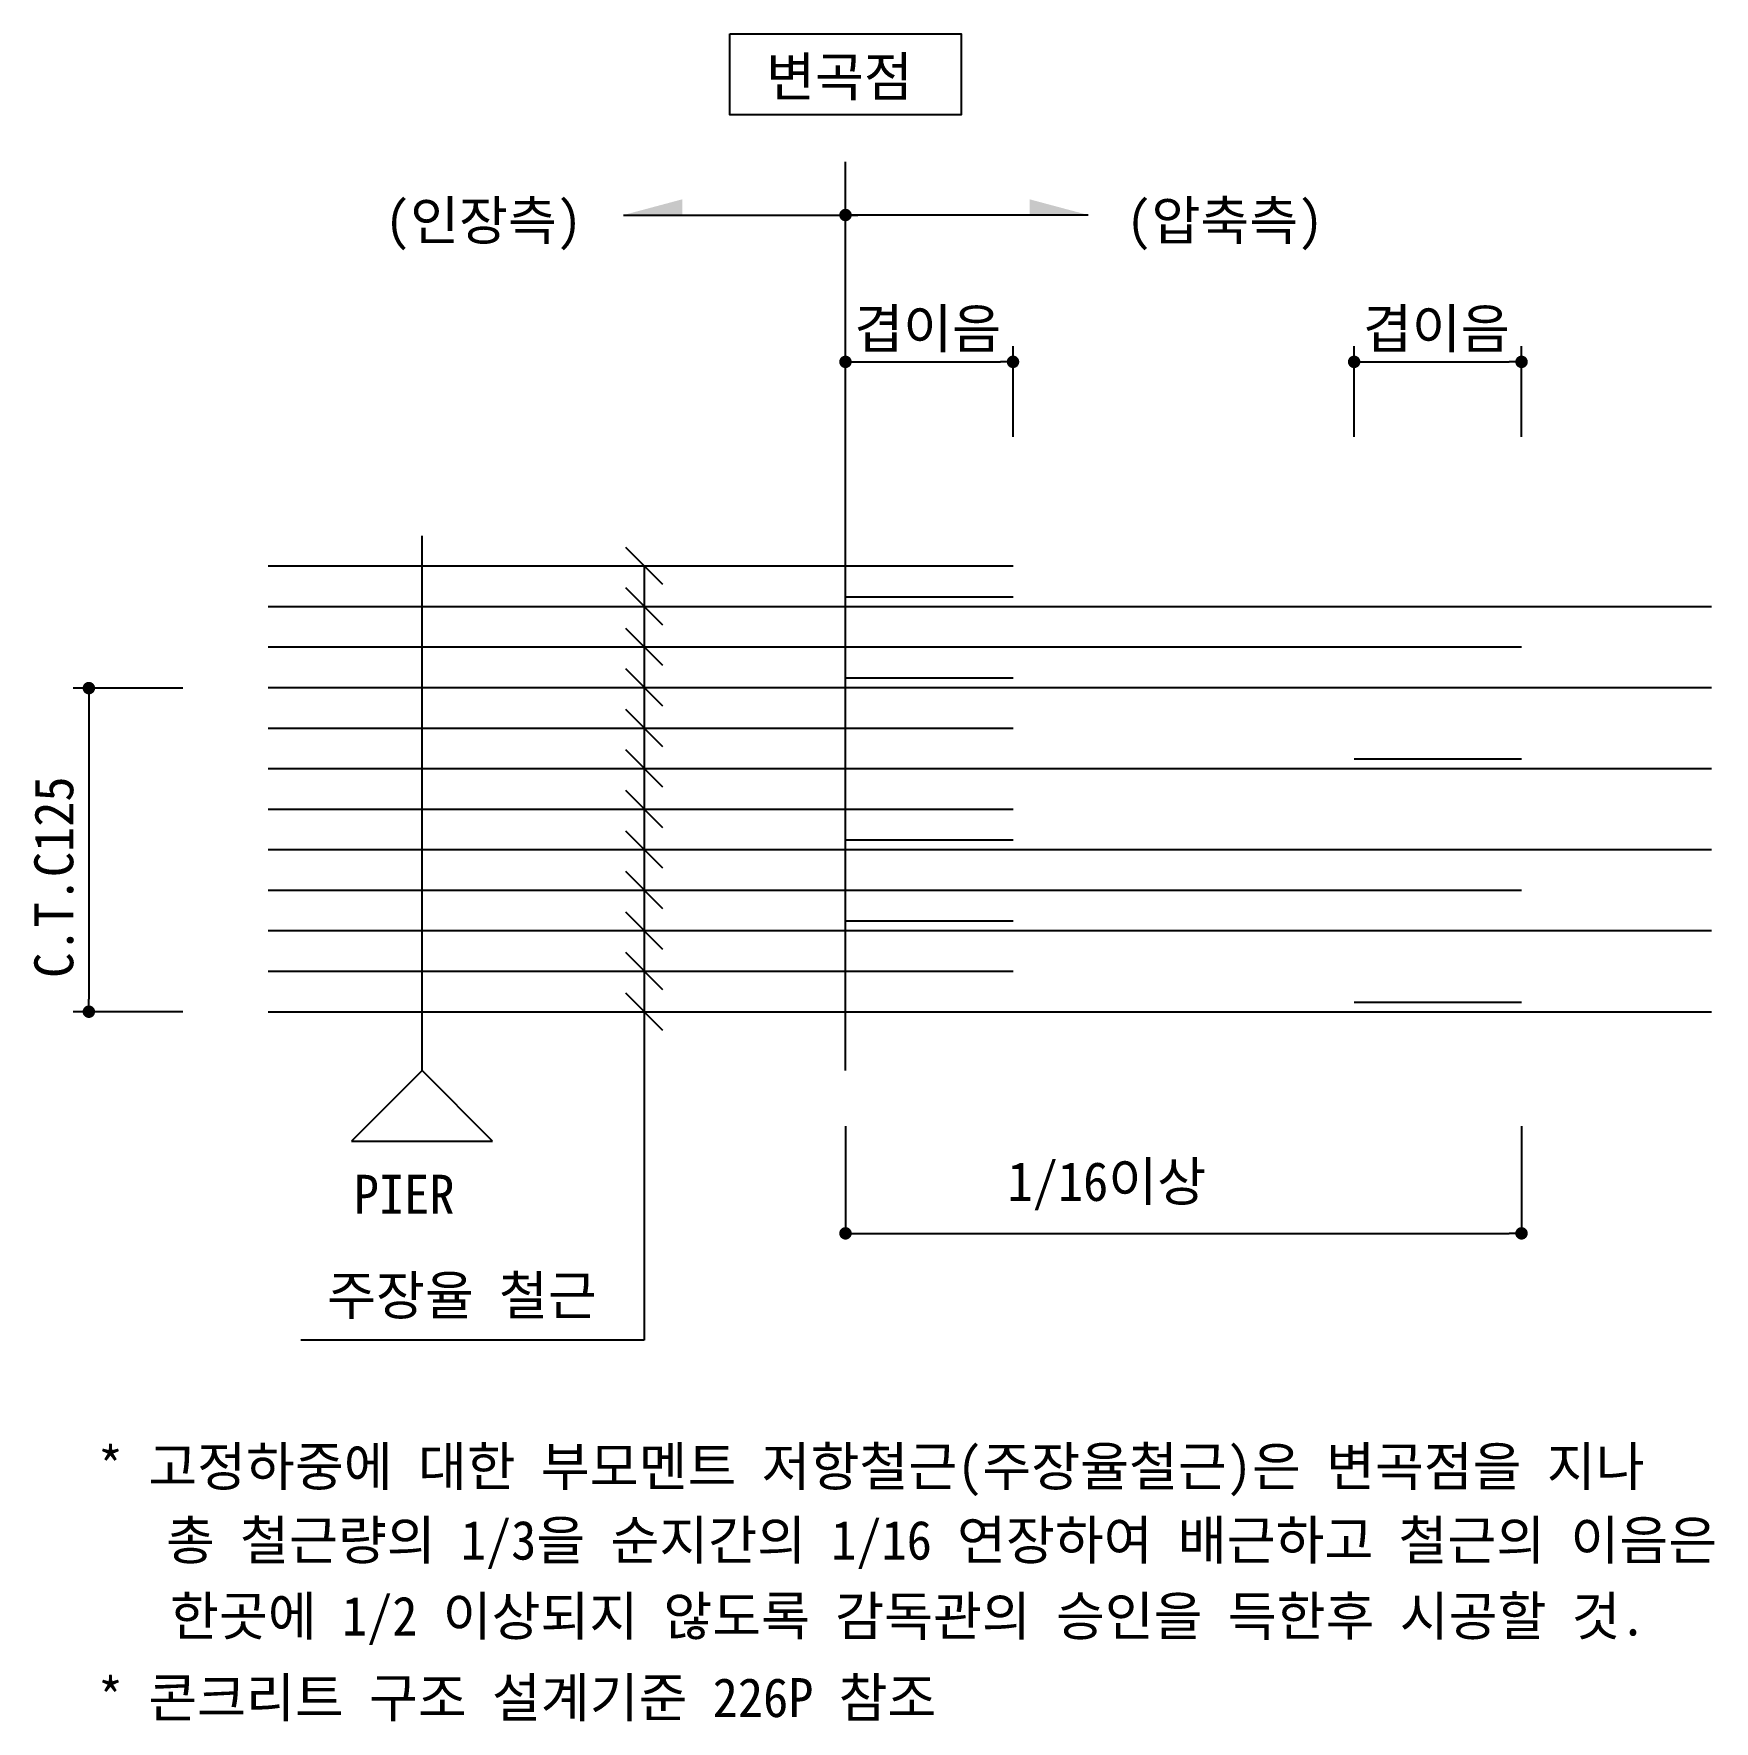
# Model space of a CAD drawing. Header units: millimetres. Extents: x 45 to 10829, y 89 to 10915.
import ezdxf

# ---------------------------------------------------------------- set-up
doc = ezdxf.new("R2010")
doc.units = ezdxf.units.MM
for name, color, linetype in [('1', 1, 'Continuous'), ('3', 3, 'Continuous'), ('BAR', 6, 'Continuous'), ('DLINE', 2, 'Continuous'), ('DTXT', 7, 'Continuous')]:
    doc.layers.add(name, color=color, linetype=linetype)
doc.styles.add('돋움체', font='DotumChe.ttf')

# ---------------------------------------------------------------- blocks, each defined once
blk = doc.blocks.new('_Dot')
at = {"color": 0, "linetype": 'ByBlock', "lineweight": -2}
blk.add_line((-0.5, 0), (-1, 0), dxfattribs=at)
at = {"color": 0, "linetype": 'ByBlock', "const_width": 0.5}
blk.add_lwpolyline([(-0.25, 0, 1), (0.25, 0, 1)], format="xyb", close=True, dxfattribs=at)

msp = doc.modelspace()

# ---------------------------------------------------------------- linework, layer by layer
at = {"layer": '1'}
for points in [[(3830, 9752), (4207, 9853), (4207, 9752)], [(6812, 9752), (6435, 9853), (6435, 9752)]]:
    msp.add_solid(points, dxfattribs=at)
at = {"layer": '3'}
for p, q in [((2537, 4263), (2085, 3811)), ((2988, 3811), (2537, 4263)), ((2085, 3811), (2988, 3811))]:
    msp.add_line(p, q, dxfattribs=at)
msp.add_lwpolyline([(4511, 10915), (5997, 10915), (5997, 10395), (4511, 10395)], close=True, dxfattribs=at)
at = {"layer": 'BAR'}
for p, q in [((1549, 7501), (6329, 7501)), ((6329, 7301), (5254, 7301)), ((1549, 7241), (10812, 7241)), ((1549, 6981), (9592, 6981)), ((1549, 6721), (10812, 6721)), ((6329, 6781), (5254, 6781)), ((1549, 6461), (6329, 6461)), ((1549, 6201), (10812, 6201)), ((9592, 6261), (8518, 6261)), ((1549, 5941), (6329, 5941)), ((6329, 5741), (5254, 5741)), ((1549, 5681), (10812, 5681)), ((1549, 5421), (9592, 5421)), ((6329, 5221), (5254, 5221)), ((1549, 5161), (10812, 5161)), ((1549, 4901), (6329, 4901)), ((9592, 4701), (8518, 4701)), ((1549, 4641), (10812, 4641))]:
    msp.add_line(p, q, dxfattribs=at)
at = {"layer": 'DLINE'}
for p, q in [((5254, 4263), (5254, 10094)), ((2537, 4263), (2537, 7693))]:
    msp.add_line(p, q, dxfattribs=at)
at = {"layer": 'DLINE', "linetype": 'ByBlock'}
for p, q in [((3830, 9752), (5254, 9752)), ((6812, 9752), (5254, 9752)), ((6329, 8330), (6329, 8910)), ((8518, 8330), (8518, 8910)), ((9592, 8330), (9592, 8910)), ((5254, 8330), (5254, 8810)), ((5334, 8810), (6249, 8810)), ((8598, 8810), (9512, 8810)), ((1003, 6717), (299, 6717)), ((399, 6637), (399, 4721)), ((1003, 4641), (299, 4641)), ((5254, 3907), (5254, 3219)), ((9592, 3907), (9592, 3219)), ((5334, 3219), (9512, 3219)), ((9552, 3219), (9512, 3219))]:
    msp.add_line(p, q, dxfattribs=at)
at = {"layer": 'DLINE', "linetype": 'Continuous'}
for p, q in [((4083, 7381), (3844, 7620)), ((3963, 7501), (3963, 2533)), ((4083, 7121), (3844, 7360)), ((4083, 6861), (3844, 7100)), ((4083, 6601), (3844, 6840)), ((4083, 6341), (3844, 6580)), ((4083, 6081), (3844, 6320)), ((4083, 5821), (3844, 6060)), ((4083, 5561), (3844, 5800)), ((4083, 5301), (3844, 5540)), ((4083, 5041), (3844, 5280)), ((4083, 4781), (3844, 5020)), ((4083, 4521), (3844, 4760)), ((3963, 2533), (1760, 2533))]:
    msp.add_line(p, q, dxfattribs=at)
at = {"layer": 'DLINE', "linetype": 'ByBlock', "const_width": 40}
msp.add_lwpolyline([(9572, 3219, 1), (9612, 3219, 1)], format="xyb", close=True, dxfattribs=at)

# ---------------------------------------------------------------- block references
at = {"layer": 'DLINE', "linetype": 'ByBlock', "yscale": 80, "zscale": 80}
for p, xscale, rotation in [((5254, 9752), 80, 180.000000027264), ((5254, 8810), 80, 180.000000027264), ((6329, 8810), 80, 2.72640608e-08), ((8518, 8810), 80, 180.000000027264), ((9592, 8810), 80, 2.72640608e-08), ((399, 6717), -80, 270.0000000271806), ((399, 4641), -80, 90.0000000273474), ((5254, 3219), 80, 180.000000027264)]:
    msp.add_blockref('_Dot', p, dxfattribs=dict(at, xscale=xscale, rotation=rotation))

# ---------------------------------------------------------------- texts
at = {"layer": 'DTXT', "style": '돋움체'}
for s, p in [('변곡점', (4745, 10515)), ('(인장측)', (2299, 9592)), ('(압축측)', (7056, 9592)), ('겹이음', (5311, 8899)), ('겹이음', (8575, 8899)), ('1/16이상', (6294, 3427)), ('PIER', (2099, 3345)), ('주장율 철근', (1928, 2696)), ('* 고정하중에 대한 부모멘트 저항철근(주장율철근)은 변곡점을 지나 ', (457, 1599)), ('총 철근량의 1/3을 순지간의 1/16 연장하여 배근하고 철근의 이음은 ', (894, 1126)), ('한곳에 1/2 이상되지 않도록 감독관의 승인을 득한후 시공할 것.', (920, 639)), ('* 콘크리트 구조 설계기준 226P 참조', (457, 116))]:
    msp.add_text(s, height=250, rotation=0, dxfattribs=at).set_placement(p)
at = {"layer": 'DTXT', "linetype": 'Continuous', "style": '돋움체'}
msp.add_text('C.T.C125', height=250, rotation=90, dxfattribs=at).set_placement((299, 4858))

doc.saveas('drawing.dxf')
